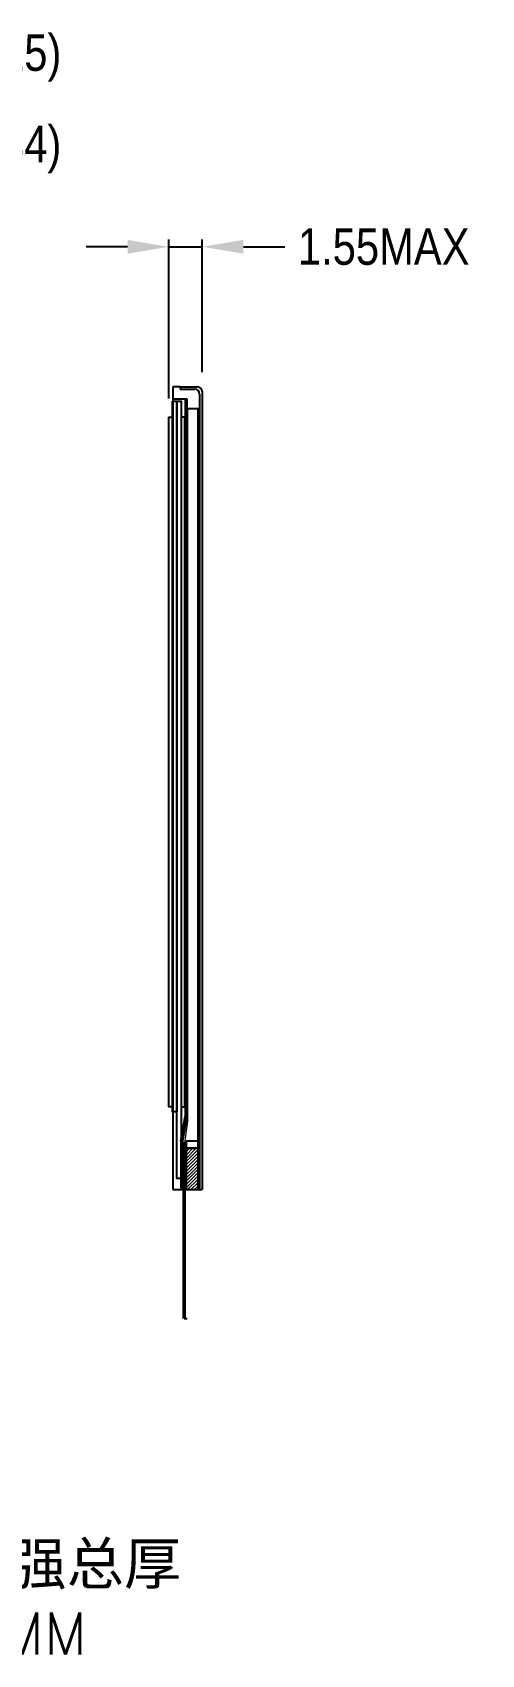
# Model space of a CAD drawing. Header units: millimetres. Extents: x 1040 to 3675, y 249 to 975.
# Drawn here: x 3331.8 to 3350.3, y 836 to 902.7 of the extents above; entities that cross this region are included whole.
import ezdxf

# ---------------------------------------------------------------- set-up
doc = ezdxf.new("R2010")
doc.units = ezdxf.units.MM
for name, color, linetype in [('BL', 6, 'Continuous'), ('dim', 3, 'Continuous'), ('LCD', 5, 'Continuous')]:
    doc.layers.add(name, color=color, linetype=linetype)
doc.layers.add('尺寸标注', color=3, linetype='Continuous', lineweight=18)
doc.styles.add('DIM', font='techl___.ttf')
doc.styles.get("Standard").update_dxf_attribs({"font": 'txt', "bigfont": 'gbcbig.shx'})
doc.styles.add('宋体', font='')
doc.styles.get('宋体').set_extended_font_data('SimSun')
doc.dimstyles.new('MODULE', dxfattribs={"dimscale": 0, "dimtxt": 1.5, "dimasz": 1.7, "dimexe": 0.3, "dimexo": 0.8, "dimgap": 0.2, "dimtad": 0, "dimzin": 3, "dimdsep": 46, "dimtxsty": '宋体', "dimcen": 1, "dimclrd": 3, "dimclre": 3, "dimclrt": 3, "dimazin": 0, "dimtfac": 1, "dimtmove": 0, "dimatfit": 0, "dimfxl": 1, "dimlwd": -1, "dimlwe": -1, "dimarcsym": 0})

# ---------------------------------------------------------------- blocks, each defined once
blk = doc.blocks.new('*D385')
at = {"layer": 'Defpoints', "color": 0, "transparency": 16777216}
for p in [(3323.916, 897.934), (3323.916, 877.774), (3322.572, 871.045)]:
    blk.add_point(p, dxfattribs=at)
at = {"layer": 'dim', "color": 3, "transparency": 16777216}
for p, q in [((3322.572, 871.845), (3322.572, 898.234)), ((3323.916, 878.574), (3323.916, 898.234)), ((3320.872, 897.934), (3319.172, 897.934)), ((3322.572, 897.934), (3323.916, 897.934)), ((3325.616, 897.934), (3327.877, 897.934))]:
    blk.add_line(p, q, dxfattribs=at)
for points in [[(3320.872, 898.217), (3320.872, 897.651), (3322.572, 897.934)], [(3325.616, 898.217), (3325.616, 897.651), (3323.916, 897.934)]]:
    blk.add_solid(points, dxfattribs=at)
at = {"layer": 'dim', "color": 3, "transparency": 16777216, "insert": (3330.73, 897.934), "char_height": 1.5, "attachment_point": 5, "style": 'DIM'}
blk.add_mtext('(1.34)', dxfattribs=at)
blk = doc.blocks.new('*D386')
at = {"layer": 'Defpoints', "color": 0, "transparency": 16777216}
for p in [(3323.916, 901.692), (3323.766, 877.795), (3323.916, 877.774)]:
    blk.add_point(p, dxfattribs=at)
at = {"layer": 'dim', "color": 3, "transparency": 16777216}
for p, q in [((3322.066, 901.692), (3320.366, 901.692)), ((3323.766, 878.595), (3323.766, 901.992)), ((3323.766, 901.692), (3323.916, 901.692)), ((3323.916, 878.574), (3323.916, 901.992)), ((3325.616, 901.692), (3327.924, 901.692))]:
    blk.add_line(p, q, dxfattribs=at)
for points in [[(3322.066, 901.975), (3322.066, 901.408), (3323.766, 901.692)], [(3325.616, 901.975), (3325.616, 901.408), (3323.916, 901.692)]]:
    blk.add_solid(points, dxfattribs=at)
at = {"layer": 'dim', "color": 3, "transparency": 16777216, "insert": (3330.73, 901.692), "char_height": 1.5, "attachment_point": 5, "style": 'DIM'}
blk.add_mtext('(0.15)', dxfattribs=at)
blk = doc.blocks.new('*D389')
at = {"layer": 'Defpoints', "color": 0, "transparency": 16777216}
for p in [(3338.764, 893.93), (3338.764, 887.973), (3337.398, 886.886)]:
    blk.add_point(p, dxfattribs=at)
at = {"layer": 'dim', "color": 3, "transparency": 16777216}
for p, q in [((3337.398, 887.686), (3337.398, 894.23)), ((3338.764, 888.773), (3338.764, 894.23)), ((3335.698, 893.93), (3333.998, 893.93)), ((3337.398, 893.93), (3338.764, 893.93)), ((3340.464, 893.93), (3342.164, 893.93))]:
    blk.add_line(p, q, dxfattribs=at)
for points in [[(3335.698, 894.214), (3335.698, 893.647), (3337.398, 893.93)], [(3340.464, 894.214), (3340.464, 893.647), (3338.764, 893.93)]]:
    blk.add_solid(points, dxfattribs=at)
at = {"layer": 'dim', "color": 3, "transparency": 16777216, "insert": (3346.237, 893.93), "char_height": 1.5, "attachment_point": 5, "style": 'DIM'}
blk.add_mtext('1.55MAX', dxfattribs=at)

msp = doc.modelspace()

# ---------------------------------------------------------------- hatches: boundary and pattern name
at = {"layer": '尺寸标注'}
h = msp.add_hatch(dxfattribs=at)
h.set_pattern_fill('ANSI31', color=2, scale=0.03, style=0)
h.set_pattern_definition([(45, (3392.41128, -709.33991), (-0.067351921, 0.067351921), [])])
h.paths.add_polyline_path([(3338.584, 856.855), (3338.104, 856.855), (3338.104, 855.155), (3338.584, 855.155)])

# ---------------------------------------------------------------- linework, layer by layer
for p, q in [((3337.864, 888.175), (3337.564, 888.175)), ((3337.564, 887.675), (3337.564, 855.155)), ((3338.054, 857.065), (3337.984, 857.065)), ((3338.034, 849.8464), (3338.154, 849.8464))]:
    msp.add_line(p, q)
at = {"color": 30}
for p, q in [((3337.984, 857.065), (3337.984, 849.8464)), ((3338.054, 857.065), (3338.054, 849.8464))]:
    msp.add_line(p, q, dxfattribs=at)
at = {"layer": 'BL', "color": 0}
for p, q in [((3337.564, 888.175), (3337.564, 887.675)), ((3337.564, 887.675), (3338.134, 887.675)), ((3338.134, 887.675), (3338.134, 858.155)), ((3338.134, 887.275), (3338.664, 887.275)), ((3338.584, 887.275), (3338.584, 855.155)), ((3337.964, 857.155), (3338.134, 858.155)), ((3337.964, 857.155), (3337.964, 855.155)), ((3338.104, 857.155), (3338.584, 857.155)), ((3338.104, 857.155), (3338.104, 855.155)), ((3338.104, 856.855), (3338.584, 856.855)), ((3337.564, 855.155), (3338.764, 855.155))]:
    msp.add_line(p, q, dxfattribs=at)
at = {"layer": 'BL', "color": 4}
for p, q in [((3337.864, 888.175), (3337.864, 888.075)), ((3337.864, 888.175), (3338.564, 888.175)), ((3337.864, 888.075), (3338.464, 888.075)), ((3338.664, 887.875), (3338.664, 855.155)), ((3338.764, 887.975), (3338.764, 855.155))]:
    msp.add_line(p, q, dxfattribs=at)
at = {"layer": 'BL', "color": 5}
msp.add_line((3338.064, 887.675), (3338.064, 858.1592), dxfattribs=at)
at = {"layer": 'BL', "color": 6}
for p, q in [((3338.064, 887.675), (3338.134, 887.675)), ((3338.134, 887.675), (3338.134, 858.155)), ((3337.894, 857.1592), (3338.064, 858.1592)), ((3338.134, 858.155), (3337.964, 857.155)), ((3337.894, 857.1592), (3337.894, 855.205)), ((3337.964, 857.155), (3337.964, 855.205)), ((3337.894, 855.205), (3337.964, 855.205))]:
    msp.add_line(p, q, dxfattribs=at)
at = {"layer": 'BL', "color": 4}
for centre in [(3338.464, 887.875), (3338.564, 887.975)]:
    msp.add_arc(centre, 0.2, 0, 90, dxfattribs=at)
at = {"layer": 'LCD', "color": 1}
for points in [[(3337.544, 887.575), (3337.724, 887.575), (3337.724, 858.355), (3337.544, 858.355)], [(3337.724, 887.575), (3337.904, 887.575), (3337.904, 855.605), (3337.724, 855.605)]]:
    msp.add_lwpolyline(points, close=True, dxfattribs=at)
at = {"layer": 'LCD'}
for points in [[(3337.544, 858.555), (3337.398, 858.555), (3337.398, 886.925), (3337.544, 886.925)], [(3338.054, 886.925), (3337.904, 886.925), (3337.904, 858.555), (3338.054, 858.555)]]:
    msp.add_lwpolyline(points, close=True, dxfattribs=at)
at = {"layer": '尺寸标注', "color": 3}
for p, q in [((3338.184, 857.965), (3338.184, 887.265)), ((3338.184, 887.265), (3338.584, 887.265)), ((3338.584, 887.265), (3338.584, 856.865)), ((3338.054, 857.065), (3338.184, 857.965)), ((3338.104, 856.865), (3338.104, 857.065)), ((3338.584, 856.865), (3338.104, 856.865))]:
    msp.add_line(p, q, dxfattribs=at)

# ---------------------------------------------------------------- texts
at = {"insert": (3319.9598, 840.6372), "char_height": 1.728524, "width": 19.854612, "attachment_point": 1}
msp.add_mtext('FPC+PI{\\fSimSun|b0|i0|c134|p2;补强总厚}0.2%%P0.03MM', dxfattribs=at)

# ---------------------------------------------------------------- dimensions: what is measured, and where the dimension line sits
at = {"layer": 'dim', "color": 1}
for base, p1, picture, middle in [((3323.9156, 901.6916), (3323.7656, 877.7953), '*D386', (3330.7299, 901.6916)), ((3323.9156, 897.9339), (3322.5716, 871.045), '*D385', (3330.7299, 897.9339))]:
    dim = msp.add_linear_dim(base=base, p1=p1, p2=(3323.9156, 877.7743), text='(<>)', dimstyle='MODULE', override={"dimscale": 1, "dimtxsty": 'DIM', "dimfxl": 0.5, "dimarcsym": 1}, dxfattribs=at)
    dim.commit()
    dim.dimension.update_dxf_attribs({"geometry": picture, "text_midpoint": middle, "dimtype": 160})
dim = msp.add_linear_dim(base=(3338.764, 893.9304), p1=(3337.398, 886.8865), p2=(3338.764, 887.9732), text='1.55MAX', dimstyle='MODULE', override={"dimscale": 1, "dimpost": '*<>', "dimtxsty": 'DIM', "dimfxl": 0.5, "dimarcsym": 1}, dxfattribs=at)
dim.commit()
dim.dimension.update_dxf_attribs({"geometry": '*D389', "text_midpoint": (3346.2368, 893.9304)})

doc.saveas('drawing.dxf')
